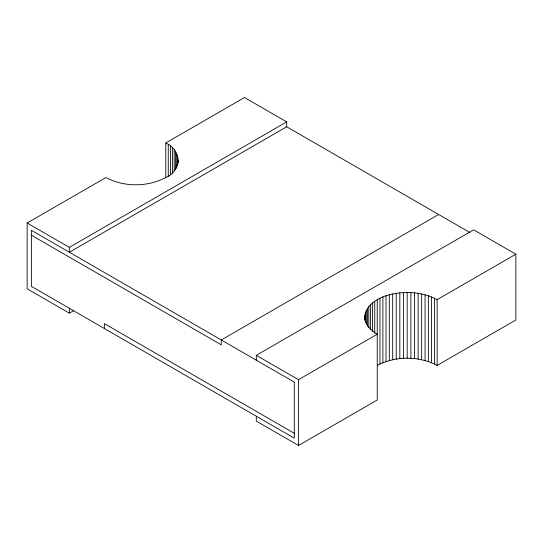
<?xml version="1.0" encoding="UTF-8"?>
<svg xmlns="http://www.w3.org/2000/svg" width="543" height="543" viewBox="0 0 543 543"><rect width="100%" height="100%" fill="white"/><g stroke="black" fill="none" stroke-linecap="round" stroke-linejoin="round"><path stroke-width="0.81" d="M286.69 121.897L69.355 247.377L69.355 252.251L286.69 126.77L286.69 121.897L244.493 97.53L165.758 142.985C181.715 149.78 181.715 170.76 165.758 177.561C147.486 187.199 124.157 187.199 105.878 177.561L27.15 223.01L27.15 288.801L69.355 313.162L73.76 310.623M364.835 320.316C363.138 306.293 377.514 297.679 389.283 294.788C405.071 290.797 422.658 291.767 437.122 299.655L515.85 254.199L515.85 319.99L437.122 365.439C418.843 355.801 395.514 355.801 377.242 365.439M438.622 214.485L221.279 339.966L221.279 344.839L31.372 235.194M256.31 360.185L256.31 355.319L473.645 229.838L515.85 254.199M256.31 355.319L298.507 379.679L377.242 334.223C370.964 330.639 364.916 324.626 364.835 316.942M256.31 416.23L256.31 421.103L298.507 445.47L377.242 400.015L377.242 299.655M286.107 126.431L470.014 232.608M27.15 223.01L69.355 247.377M294.292 433.287L104.378 323.642L104.378 328.515M437.122 299.655L437.122 365.439M434.4 298.216L434.4 364M431.468 296.912L431.468 362.704M428.352 295.772L428.352 361.557M425.074 294.788L425.074 360.572M421.66 293.967L421.66 359.758M418.137 293.329L418.137 359.113M414.533 292.867L414.533 358.651M410.868 292.589L410.868 358.373M407.182 292.494L407.182 358.278M403.49 292.589L403.49 358.373M399.824 292.867L399.824 358.651M396.22 293.329L396.22 359.113M392.698 293.967L392.698 359.758M389.283 294.788L389.283 360.572M386.012 295.772L386.012 361.557M382.896 296.912L382.896 362.704M379.964 298.216L379.964 364M374.745 301.229L374.745 333.28M372.498 302.919L372.498 331.597M370.509 304.718L370.509 329.173M368.806 306.612L368.806 327.694M367.394 308.58L367.394 326.289M366.281 310.616L366.281 324.11M365.48 312.693L365.48 321.972M364.998 314.811L364.998 319.868M298.507 379.679L298.507 445.47M178.165 160.273L178.165 162.805M178.002 158.142L178.002 163.205M177.52 156.024L177.52 165.303M176.719 153.947L176.719 168.289M175.606 151.911L175.606 169.626M174.194 149.943L174.194 171.025M172.491 148.049L172.491 173.353M170.502 146.25L170.502 174.927M168.255 144.56L168.255 176.611M165.758 142.985L165.758 177.568M69.355 308.295L69.355 313.162M294.292 382.116L31.372 230.32L31.372 286.365L294.292 438.16L294.292 382.116"/></g></svg>
